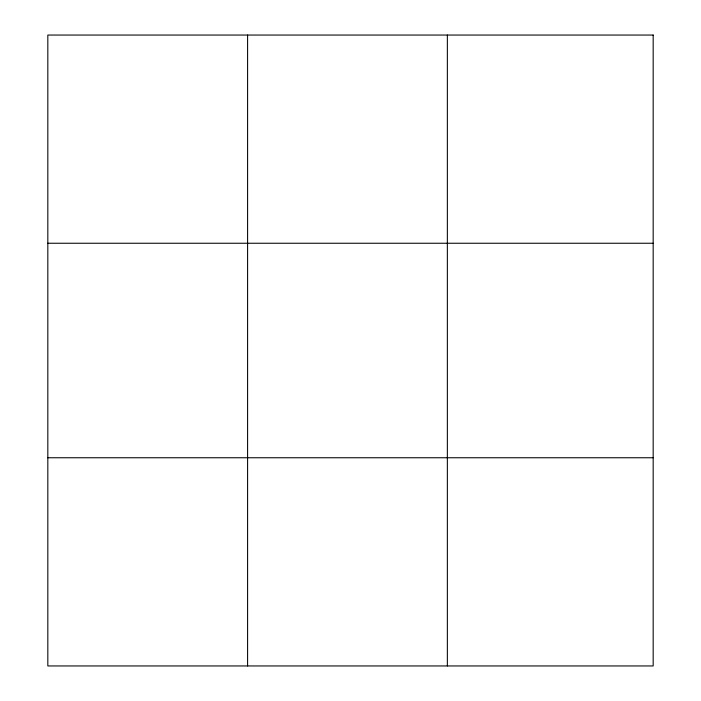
<?xml version="1.0" encoding="UTF-8"?>
<svg xmlns="http://www.w3.org/2000/svg" width="701" height="701" viewBox="0 0 701 701"><rect width="100%" height="100%" fill="white"/><g stroke="black" fill="none" stroke-linecap="round" stroke-linejoin="round"><path stroke-width="1.05" d="M247.593 35.05L247.593 665.95M447.352 35.05L447.352 665.95M47.826 243.247L653.174 243.247M47.826 457.753L653.174 457.753M653.174 35.05L653.174 665.95L47.826 665.95L47.826 35.05L653.174 35.05"/></g></svg>
